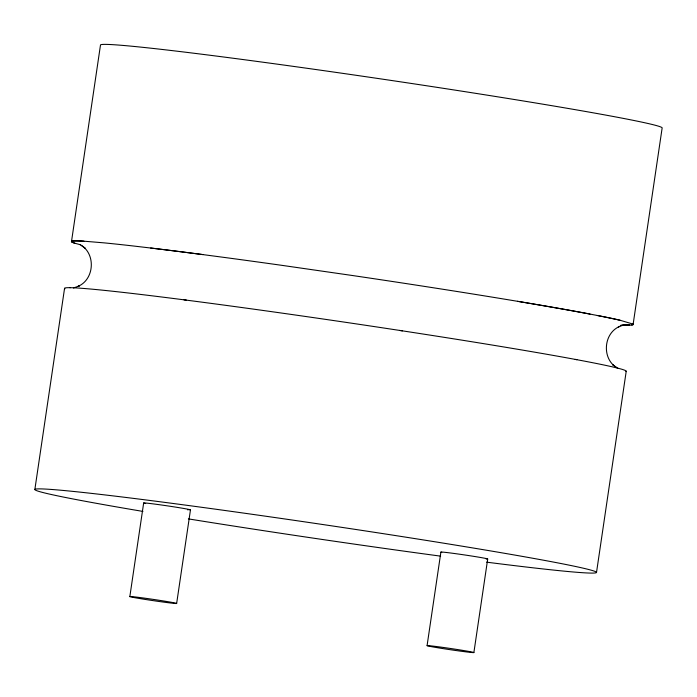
<?xml version="1.0" encoding="UTF-8"?>
<svg xmlns="http://www.w3.org/2000/svg" width="697" height="697" viewBox="0 0 697 697"><rect width="100%" height="100%" fill="white"/><g stroke="black" fill="none" stroke-linecap="round" stroke-linejoin="round"><path stroke-width="1.05" d="M34.85 489.521L64.56 288.375M71.495 241.563L100.49 45.026A283.879 7.432 8.4 0 1 382.034 79.083A283.879 7.432 8.4 0 1 662.15 127.952L633.111 324.445M129.842 596.554L143.66 502.981M176.646 603.48A23.654 0.619 8.4 0 0 141.752 597.773A23.654 0.619 8.4 0 0 141.334 598.801A23.654 0.619 8.4 0 0 176.646 603.48L190.464 509.899M427.078 645.649L440.896 552.068M473.882 652.566A23.654 0.619 8.4 0 0 438.997 646.868A23.654 0.619 8.4 0 0 438.57 647.888A23.654 0.619 8.4 0 0 473.882 652.566L487.7 558.985M596.51 572.446L626.22 371.283M620.722 325.403L624.259 324.811L618.352 326.893L619.746 326.37C602.966 333.427 601.616 359.791 617.83 368.321M73.438 287.983L79.345 285.901L77.951 286.423C94.731 279.366 96.081 253.002 79.859 244.473M80.547 244.795L74.745 243.192A285.291 7.467 8.4 0 1 74.779 240.901A281.666 7.371 8.4 0 1 83.919 241.188L104.167 242.87A282.294 7.388 8.4 0 1 133.197 245.971L150.709 248.027A284.55 7.449 8.4 0 1 180.253 251.678A281.666 7.371 8.4 0 1 202.836 254.588L227.858 257.907A285.247 7.467 8.4 0 1 281.492 265.287L352.403 275.507A285.038 7.458 8.4 0 1 395.251 281.919A281.666 7.371 8.4 0 1 434.98 288.027A284.829 7.458 8.4 0 1 495.34 297.645A282.085 7.388 8.4 0 1 517.453 301.296A284.803 7.458 8.4 0 1 574.258 311.15A281.64 7.371 8.4 0 1 590.054 314.086L597.364 315.497A285.979 7.484 8.4 0 1 620.077 320.254L632.754 324.009A285.831 7.484 8.4 0 1 631.656 324.994L622.839 325.351M620.652 325.394L629.835 325.107L624.294 325.011M69.831 287.678L70.414 287.687M625.862 325.072L627.283 325.107M183.991 299.823L186.413 300.137M399.564 330.413L402.448 330.857M575.208 359.391L576.889 359.696M613.961 365.524L612.585 364.592L616.436 367.371M83.736 247.261L85.112 248.202L81.261 245.422M441.776 552.372A23.654 0.619 8.4 0 1 465.378 555.065A23.654 0.619 8.4 0 1 486.14 558.977M145.673 503.539A23.654 0.619 8.4 0 1 164.797 505.482A23.654 0.619 8.4 0 1 189.88 509.943M188.251 509.829A23.654 0.619 8.4 0 1 187.484 509.76M142.929 511.415A283.879 7.432 8.4 0 1 109.664 495.48A283.879 7.432 8.4 0 1 523.264 556.554A283.879 7.432 8.4 0 1 486.611 562.165M440.635 556.145A283.879 7.432 8.4 0 1 188.382 518.89M74.745 243.192A285.151 7.467 8.4 0 1 74.779 240.901A282.337 7.388 8.4 0 1 83.919 241.188M150.709 248.027A284.672 7.449 8.4 0 1 180.253 251.678A281.701 7.371 8.4 0 1 202.836 254.588M517.444 301.296A284.864 7.458 8.4 0 1 574.258 311.15A281.823 7.379 8.4 0 1 590.054 314.086M597.355 315.497A285.735 7.475 8.4 0 1 620.077 320.254M632.754 324.009A286.101 7.493 8.4 0 1 631.656 324.994M64.952 288.802A283.879 7.432 8.4 0 1 344.78 322.188A283.879 7.432 8.4 0 1 625.889 371.545"/></g></svg>
